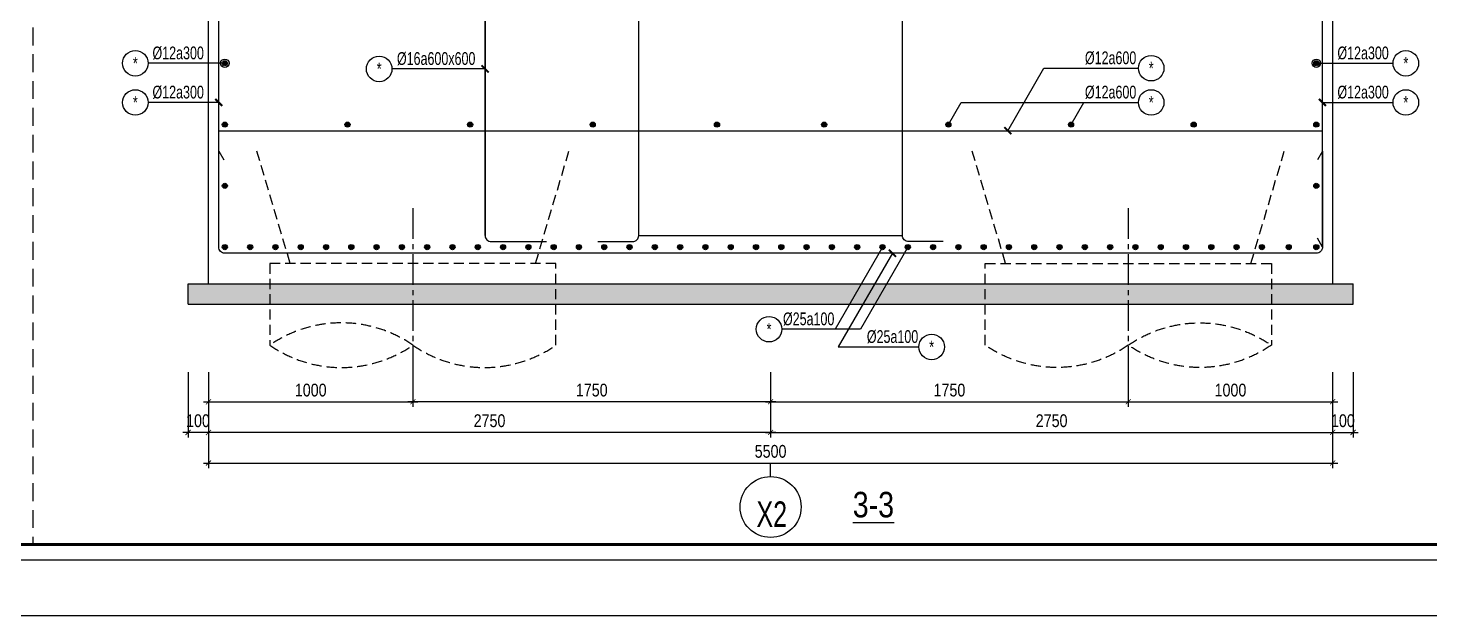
# Model space of a CAD drawing. Extents: x 71 to 2424299, y -14 to 1061502.
# Drawn here: x 1097078 to 1103937, y 521457 to 524336 of the extents above; entities that cross this region are included whole.
import ezdxf
from ezdxf.enums import TextEntityAlignment as Align

# ---------------------------------------------------------------- set-up
doc = ezdxf.new("R2010")
doc.units = 0
doc.header["$LTSCALE"] = 1000
doc.header["$MEASUREMENT"] = 0
doc.header["$PDMODE"] = 3
doc.linetypes.add('CENTER2', pattern=[1.125, 0.75, -0.125, 0.125, -0.125])
doc.linetypes.add('HIDDEN', pattern=[0.375, 0.25, -0.125])
doc.layers.get('0').update_dxf_attribs({"linetype": 'CONTINUOUS'})
doc.layers.get('Defpoints').update_dxf_attribs({"linetype": 'CONTINUOUS'})
for name, color, linetype in [('CDC-KHUNGTEN', 7, 'CONTINUOUS'), ('CDC.01.AXIS', 160, 'CENTER2'), ('CDC.02.DIM', 1, 'CONTINUOUS'), ('CDC.03.BORDER', 3, 'CONTINUOUS'), ('CDC.04.HIDDEN', 8, 'HIDDEN'), ('CDC.05.STEEL', 4, 'CONTINUOUS'), ('CDC.06.TEXT', 2, 'CONTINUOUS'), ('CDC.10.HATCH', 9, 'CONTINUOUS'), ('CDC.11.NOTE', 8, 'CONTINUOUS'), ('CDC.12.PILE', 7, 'CONTINUOUS'), ('CDC.14.STEELNUM', 9, 'CONTINUOUS')]:
    doc.layers.add(name, color=color, linetype=linetype)
doc.styles.add('ARIAL', font='arial.ttf', dxfattribs={"width": 0.8})
doc.dimstyles.new('25', dxfattribs={"dimscale": 25, "dimtxt": 2.5, "dimasz": 1, "dimexe": 1, "dimexo": 0, "dimgap": 1, "dimtad": 1, "dimdec": 0, "dimdsep": 46, "dimtxsty": 'ARIAL', "dimblk": 'ARCHTICK', "dimcen": 1, "dimdle": 1, "dimclrd": 256, "dimclre": 256, "dimclrt": 2, "dimadec": 0, "dimazin": 0, "dimtfac": 0.00072, "dimtdec": 0, "dimtix": 1, "dimtmove": 2, "dimatfit": 3, "dimldrblk": 'ARCHTICK', "dimfxl": 1, "dimtolj": 1, "dimarcsym": 0})

# ---------------------------------------------------------------- blocks, each defined once
blk = doc.blocks.new('_ArchTick')
at = {"color": 0, "linetype": 'ByBlock', "const_width": 0.15}
blk.add_lwpolyline([(-0.5, -0.5), (0.5, 0.5)], dxfattribs=at)
blk = doc.blocks.new('*D87')
at = {"layer": 'CDC.02.DIM', "lineweight": -2, "transparency": 16777216}
for p, q in [((1097960.5, 522650.7), (1097960.5, 522330.9)), ((1100710.5, 522650.7), (1100710.5, 522330.9)), ((1100735.5, 522355.9), (1097935.5, 522355.9))]:
    blk.add_line(p, q, dxfattribs=at)
at = {"layer": 'Defpoints', "color": 0, "transparency": 16777216}
for p in [(1097960.5, 522650.7), (1100710.5, 522650.7), (1097960.5, 522355.9)]:
    blk.add_point(p, dxfattribs=at)
at = {"layer": 'CDC.02.DIM', "lineweight": -2, "transparency": 16777216, "xscale": 25, "yscale": 25, "zscale": 25, "rotation": 180}
blk.add_blockref('_ArchTick', (1097960.5, 522355.9), dxfattribs=at)
at = {"layer": 'CDC.02.DIM', "lineweight": -2, "transparency": 16777216, "xscale": 25, "yscale": 25, "zscale": 25}
blk.add_blockref('_ArchTick', (1100710.5, 522355.9), dxfattribs=at)
at = {"layer": 'CDC.02.DIM', "color": 2, "transparency": 16777216, "insert": (1099335.5, 522412.8), "char_height": 62.5, "attachment_point": 5, "style": 'ARIAL'}
blk.add_mtext('\\A1;2750', dxfattribs=at)
blk = doc.blocks.new('*D88')
at = {"layer": 'CDC.02.DIM', "lineweight": -2, "transparency": 16777216}
for p, q in [((1097860.5, 522650.7), (1097860.5, 522330.9)), ((1097960.5, 522650.7), (1097960.5, 522330.9)), ((1097985.5, 522355.9), (1097835.5, 522355.9))]:
    blk.add_line(p, q, dxfattribs=at)
at = {"layer": 'Defpoints', "color": 0, "transparency": 16777216}
for p in [(1097860.5, 522650.7), (1097960.5, 522650.7), (1097860.5, 522355.9)]:
    blk.add_point(p, dxfattribs=at)
at = {"layer": 'CDC.02.DIM', "lineweight": -2, "transparency": 16777216, "xscale": 25, "yscale": 25, "zscale": 25, "rotation": 180}
blk.add_blockref('_ArchTick', (1097860.5, 522355.9), dxfattribs=at)
at = {"layer": 'CDC.02.DIM', "lineweight": -2, "transparency": 16777216, "xscale": 25, "yscale": 25, "zscale": 25}
blk.add_blockref('_ArchTick', (1097960.5, 522355.9), dxfattribs=at)
at = {"layer": 'CDC.02.DIM', "color": 2, "transparency": 16777216, "insert": (1097909.1, 522412.8), "char_height": 62.5, "attachment_point": 5, "style": 'ARIAL'}
blk.add_mtext('\\A1;100', dxfattribs=at)
blk = doc.blocks.new('*D89')
at = {"layer": 'CDC.02.DIM', "lineweight": -2, "transparency": 16777216}
for p, q in [((1100710.5, 522650.7), (1100710.5, 522330.9)), ((1103460.5, 522650.7), (1103460.5, 522330.9)), ((1100685.5, 522355.9), (1103485.5, 522355.9))]:
    blk.add_line(p, q, dxfattribs=at)
at = {"layer": 'Defpoints', "color": 0, "transparency": 16777216}
for p in [(1100710.5, 522650.7), (1103460.5, 522650.7), (1103460.5, 522355.9)]:
    blk.add_point(p, dxfattribs=at)
at = {"layer": 'CDC.02.DIM', "lineweight": -2, "transparency": 16777216, "xscale": 25, "yscale": 25, "zscale": 25, "rotation": 180}
blk.add_blockref('_ArchTick', (1100710.5, 522355.9), dxfattribs=at)
at = {"layer": 'CDC.02.DIM', "lineweight": -2, "transparency": 16777216, "xscale": 25, "yscale": 25, "zscale": 25}
blk.add_blockref('_ArchTick', (1103460.5, 522355.9), dxfattribs=at)
at = {"layer": 'CDC.02.DIM', "color": 2, "transparency": 16777216, "insert": (1102085.5, 522412.8), "char_height": 62.5, "attachment_point": 5, "style": 'ARIAL'}
blk.add_mtext('\\A1;2750', dxfattribs=at)
blk = doc.blocks.new('*D90')
at = {"layer": 'CDC.02.DIM', "lineweight": -2, "transparency": 16777216}
for p, q in [((1103460.5, 522650.7), (1103460.5, 522330.9)), ((1103560.5, 522650.7), (1103560.5, 522330.9)), ((1103435.5, 522355.9), (1103585.5, 522355.9))]:
    blk.add_line(p, q, dxfattribs=at)
at = {"layer": 'Defpoints', "color": 0, "transparency": 16777216}
for p in [(1103460.5, 522650.7), (1103560.5, 522650.7), (1103560.5, 522355.9)]:
    blk.add_point(p, dxfattribs=at)
at = {"layer": 'CDC.02.DIM', "lineweight": -2, "transparency": 16777216, "xscale": 25, "yscale": 25, "zscale": 25, "rotation": 180}
blk.add_blockref('_ArchTick', (1103460.5, 522355.9), dxfattribs=at)
at = {"layer": 'CDC.02.DIM', "lineweight": -2, "transparency": 16777216, "xscale": 25, "yscale": 25, "zscale": 25}
blk.add_blockref('_ArchTick', (1103560.5, 522355.9), dxfattribs=at)
at = {"layer": 'CDC.02.DIM', "color": 2, "transparency": 16777216, "insert": (1103510.5, 522412.8), "char_height": 62.5, "attachment_point": 5, "style": 'ARIAL'}
blk.add_mtext('\\A1;100', dxfattribs=at)
blk = doc.blocks.new('*D91')
at = {"layer": 'CDC.02.DIM', "lineweight": -2, "transparency": 16777216}
for p, q in [((1097960.5, 522650.7), (1097960.5, 522180.9)), ((1103460.5, 522650.7), (1103460.5, 522180.9)), ((1097935.5, 522205.9), (1103485.5, 522205.9))]:
    blk.add_line(p, q, dxfattribs=at)
at = {"layer": 'Defpoints', "color": 0, "transparency": 16777216}
for p in [(1097960.5, 522650.7), (1103460.5, 522650.7), (1103460.5, 522205.9)]:
    blk.add_point(p, dxfattribs=at)
at = {"layer": 'CDC.02.DIM', "lineweight": -2, "transparency": 16777216, "xscale": 25, "yscale": 25, "zscale": 25, "rotation": 180}
blk.add_blockref('_ArchTick', (1097960.5, 522205.9), dxfattribs=at)
at = {"layer": 'CDC.02.DIM', "lineweight": -2, "transparency": 16777216, "xscale": 25, "yscale": 25, "zscale": 25}
blk.add_blockref('_ArchTick', (1103460.5, 522205.9), dxfattribs=at)
at = {"layer": 'CDC.02.DIM', "color": 2, "transparency": 16777216, "insert": (1100710.5, 522262.8), "char_height": 62.5, "attachment_point": 5, "style": 'ARIAL'}
blk.add_mtext('\\A1;5500', dxfattribs=at)
blk = doc.blocks.new('*D92')
at = {"layer": 'CDC.02.DIM', "lineweight": -2, "transparency": 16777216}
for p, q in [((1098960.5, 522650.7), (1098960.5, 522480.9)), ((1100710.5, 522650.7), (1100710.5, 522480.9)), ((1100735.5, 522505.9), (1098935.5, 522505.9))]:
    blk.add_line(p, q, dxfattribs=at)
at = {"layer": 'Defpoints', "color": 0, "transparency": 16777216}
for p in [(1098960.5, 522650.7), (1100710.5, 522650.7), (1098960.5, 522505.9)]:
    blk.add_point(p, dxfattribs=at)
at = {"layer": 'CDC.02.DIM', "lineweight": -2, "transparency": 16777216, "xscale": 25, "yscale": 25, "zscale": 25, "rotation": 180}
blk.add_blockref('_ArchTick', (1098960.5, 522505.9), dxfattribs=at)
at = {"layer": 'CDC.02.DIM', "lineweight": -2, "transparency": 16777216, "xscale": 25, "yscale": 25, "zscale": 25}
blk.add_blockref('_ArchTick', (1100710.5, 522505.9), dxfattribs=at)
at = {"layer": 'CDC.02.DIM', "color": 2, "transparency": 16777216, "insert": (1099835.5, 522562.8), "char_height": 62.5, "attachment_point": 5, "style": 'ARIAL'}
blk.add_mtext('\\A1;1750', dxfattribs=at)
blk = doc.blocks.new('*D93')
at = {"layer": 'CDC.02.DIM', "lineweight": -2, "transparency": 16777216}
for p, q in [((1100710.5, 522650.7), (1100710.5, 522480.9)), ((1102460.5, 522650.7), (1102460.5, 522480.9)), ((1100685.5, 522505.9), (1102485.5, 522505.9))]:
    blk.add_line(p, q, dxfattribs=at)
at = {"layer": 'Defpoints', "color": 0, "transparency": 16777216}
for p in [(1100710.5, 522650.7), (1102460.5, 522650.7), (1102460.5, 522505.9)]:
    blk.add_point(p, dxfattribs=at)
at = {"layer": 'CDC.02.DIM', "lineweight": -2, "transparency": 16777216, "xscale": 25, "yscale": 25, "zscale": 25, "rotation": 180}
blk.add_blockref('_ArchTick', (1100710.5, 522505.9), dxfattribs=at)
at = {"layer": 'CDC.02.DIM', "lineweight": -2, "transparency": 16777216, "xscale": 25, "yscale": 25, "zscale": 25}
blk.add_blockref('_ArchTick', (1102460.5, 522505.9), dxfattribs=at)
at = {"layer": 'CDC.02.DIM', "color": 2, "transparency": 16777216, "insert": (1101585.5, 522562.8), "char_height": 62.5, "attachment_point": 5, "style": 'ARIAL'}
blk.add_mtext('\\A1;1750', dxfattribs=at)
blk = doc.blocks.new('C1400K')
at = {"layer": 'CDC.01.AXIS', "ltscale": 0.2}
blk.add_line((0, 270.1), (0, -574.3), dxfattribs=at)
at = {"layer": 'CDC.04.HIDDEN', "ltscale": 0.2}
for p, q in [((-600, 0), (-763.4, 550)), ((600, 0), (763.4, 550))]:
    blk.add_line(p, q, dxfattribs=at)
blk.add_lwpolyline([(700, -400), (700, 0), (-700, 0), (-700, -400)], dxfattribs=at)
blk.add_lwpolyline([(700, -400, -0.311974), (0, -400, 0.311974), (-700, -400, 0.311974), (0, -400, 0.36397)], format="xyb", dxfattribs=at)
blk = doc.blocks.new('*D205')
at = {"layer": 'CDC.02.DIM', "lineweight": -2, "transparency": 16777216}
for p, q in [((1097960.5, 522650.7), (1097960.5, 522480.9)), ((1098960.5, 522650.7), (1098960.5, 522480.9)), ((1097935.5, 522505.9), (1098985.5, 522505.9))]:
    blk.add_line(p, q, dxfattribs=at)
at = {"layer": 'Defpoints', "color": 0, "transparency": 16777216}
for p in [(1097960.5, 522650.7), (1098960.5, 522650.7), (1098960.5, 522505.9)]:
    blk.add_point(p, dxfattribs=at)
at = {"layer": 'CDC.02.DIM', "lineweight": -2, "transparency": 16777216, "xscale": 25, "yscale": 25, "zscale": 25, "rotation": 180}
blk.add_blockref('_ArchTick', (1097960.5, 522505.9), dxfattribs=at)
at = {"layer": 'CDC.02.DIM', "lineweight": -2, "transparency": 16777216, "xscale": 25, "yscale": 25, "zscale": 25}
blk.add_blockref('_ArchTick', (1098960.5, 522505.9), dxfattribs=at)
at = {"layer": 'CDC.02.DIM', "color": 2, "transparency": 16777216, "insert": (1098460.5, 522562.8), "char_height": 62.5, "attachment_point": 5, "style": 'ARIAL'}
blk.add_mtext('\\A1;1000', dxfattribs=at)
blk = doc.blocks.new('*D206')
at = {"layer": 'CDC.02.DIM', "lineweight": -2, "transparency": 16777216}
for p, q in [((1102460.5, 522650.7), (1102460.5, 522480.9)), ((1103460.5, 522650.7), (1103460.5, 522480.9)), ((1102435.5, 522505.9), (1103485.5, 522505.9))]:
    blk.add_line(p, q, dxfattribs=at)
at = {"layer": 'Defpoints', "color": 0, "transparency": 16777216}
for p in [(1102460.5, 522650.7), (1103460.5, 522650.7), (1103460.5, 522505.9)]:
    blk.add_point(p, dxfattribs=at)
at = {"layer": 'CDC.02.DIM', "lineweight": -2, "transparency": 16777216, "xscale": 25, "yscale": 25, "zscale": 25, "rotation": 180}
blk.add_blockref('_ArchTick', (1102460.5, 522505.9), dxfattribs=at)
at = {"layer": 'CDC.02.DIM', "lineweight": -2, "transparency": 16777216, "xscale": 25, "yscale": 25, "zscale": 25}
blk.add_blockref('_ArchTick', (1103460.5, 522505.9), dxfattribs=at)
at = {"layer": 'CDC.02.DIM', "color": 2, "transparency": 16777216, "insert": (1102960.5, 522562.8), "char_height": 62.5, "attachment_point": 5, "style": 'ARIAL'}
blk.add_mtext('\\A1;1000', dxfattribs=at)
blk = doc.blocks.new('KHUNG TEN')
at = {"layer": 'CDC-KHUNGTEN', "color": 8}
blk.add_lwpolyline([(75096, 1100), (83000, 1100), (83000, 58300), (3000, 58300), (3000, 1100), (75096, 1100)], dxfattribs=at)
at = {"layer": 'CDC-KHUNGTEN', "color": 255, "lineweight": 60}
blk.add_lwpolyline([(74900, 1400), (74900, 58000), (3300, 58000), (3300, 1400), (74900, 1400)], close=True, dxfattribs=at)
at = {"layer": 'Defpoints', "color": 1, "ltscale": 0.2}
blk.add_lwpolyline([(0, 0), (0, 59400), (84100, 59400), (84100, 0), (0, 0)], close=True, dxfattribs=at)

msp = doc.modelspace()

# ---------------------------------------------------------------- hatches: boundary and pattern name
at = {"layer": 'CDC.10.HATCH'}
h = msp.add_hatch(dxfattribs=at)
h.set_pattern_fill('AR-CONC', color=256, scale=25, style=0)
h.set_pattern_definition([(50, (271.06, -7406.83), (179.315046, -15.688034), [18.75, -206.25]), (355, (271.06, -7406.83), (-34.687833, 188.048033), [15, -165]), (100.4514, (286, -7408.14), (144.627345, 172.359886), [15.935047, -175.285528]), (46.1842, (271.06, -7356.83), (266.810262, -41.379754), [28.125, -309.375]), (96.6356, (293.3, -7360.28), (233.665676, 243.52947), [23.90257, -262.92825]), (351.1842, (271.06, -7356.83), (233.665486, 243.52965), [22.5, -247.5]), (21, (296.06, -7369.33), (149.226763, -100.654723), [18.75, -206.25]), (326, (296.06, -7369.33), (60.828833, 181.28751), [15, -165]), (71.4514, (308.5, -7377.72), (210.055657, 80.632624), [15.935047, -175.285528]), (37.5, (271.06, -7406.83), (3.0399638, 83.2234635), [0, -163, 0, -167.5, 0, -165.625]), (7.5, (271.06, -7406.83), (65.7673844, 98.602928), [0, -95.5, 0, -159.25, 0, -63.125]), (327.5, (215.31, -7406.83), (133.455609, -5.638718), [0, -62.5, 0, -195, 0, -258.75]), (317.5, (190.31, -7406.83), (145.796542, 25.026246), [0, -81.25, 0, -129.5, 0, -183.75])])
h.paths.add_polyline_path([(1098960.54, 523082.98), (1098260.54, 523082.98), (1098260.54, 522982.98), (1098960.54, 522982.98)])
h.paths.add_polyline_path([(1099660.54, 523082.98), (1098960.54, 523082.98), (1098960.54, 522982.98), (1099660.54, 522982.98)])
h.paths.add_polyline_path([(1101225.36, 523082.98), (1099660.54, 523082.98), (1099660.54, 522982.98), (1101167.62, 522982.98)])
h.paths.add_polyline_path([(1101291.21, 523082.98), (1101225.36, 523082.98), (1101167.62, 522982.98), (1101233.48, 522982.98)])
h.paths.add_polyline_path([(1101349.11, 523082.98), (1101291.21, 523082.98), (1101233.48, 522982.98), (1101291.37, 522982.98)])
h.paths.add_polyline_path([(1101760.52, 523082.98), (1101349.11, 523082.98), (1101291.37, 522982.98), (1101760.52, 522982.98)])
h.paths.add_polyline_path([(1103160.52, 523082.98), (1101760.52, 523082.98), (1101760.52, 522982.98), (1103160.52, 522982.98)])
h.paths.add_polyline_path([(1097860.53, 523082.98), (1097860.53, 522982.98), (1098260.54, 522982.98), (1098260.54, 523082.98)])
h.paths.add_polyline_path([(1103560.53, 522982.98), (1103560.53, 523082.98), (1103160.52, 523082.98), (1103160.52, 522982.98)])

# ---------------------------------------------------------------- linework, layer by layer
at = {"layer": 'CDC.03.BORDER'}
for p, q in [((1097960.53, 523082.98), (1097960.53, 524882.98)), ((1103460.53, 523082.98), (1103460.53, 524882.98))]:
    msp.add_line(p, q, dxfattribs=at)
at = {"layer": 'CDC.04.HIDDEN', "ltscale": 0.35}
msp.add_line((1097100.53, 536019.66), (1097100.53, 521807.16), dxfattribs=at)
at = {"layer": 'CDC.05.STEEL', "ltscale": 0.3}
for p, q in [((1098010.53, 523832.98), (1103410.53, 523832.98)), ((1098010.53, 523732.98), (1098035.53, 523689.67)), ((1103410.53, 523732.98), (1103385.53, 523689.67)), ((1100065.53, 523319.98), (1101355.53, 523319.98)), ((1103410.53, 523262.98), (1103385.53, 523306.28))]:
    msp.add_line(p, q, dxfattribs=at)
for points in [[(1099865.53, 523289.98), (1100035.53, 523289.98, 0.4142136), (1100065.53, 523319.98), (1100065.53, 527162.98)], [(1098010.53, 523262.98), (1098010.53, 525802.98, -0.4142136), (1098040.53, 525832.98), (1098310.53, 525832.98)], [(1099313.78, 523319.98), (1099313.78, 525782.98, -0.4142136), (1099343.78, 525812.98), (1099613.78, 525812.98)], [(1103410.53, 523262.98), (1103410.53, 525802.98, 0.4142136), (1103380.53, 525832.98), (1103110.53, 525832.98)], [(1099313.78, 525782.98), (1099313.78, 523319.98, 0.4142136), (1099343.78, 523289.98), (1099613.78, 523289.98)], [(1103410.53, 523732.98), (1103410.53, 523262.98, -0.4142136), (1103380.53, 523232.98), (1098040.53, 523232.98, -0.4142136), (1098010.53, 523262.98), (1098010.53, 523732.98)]]:
    msp.add_lwpolyline(points, format="xyb", dxfattribs=at)
at = {"layer": 'CDC.05.STEEL', "ltscale": 0.3, "elevation": 0}
msp.add_lwpolyline([(1101555.53, 523289.98), (1101385.53, 523289.98, -0.4142136), (1101355.53, 523319.98), (1101355.53, 527162.98)], format="xyb", dxfattribs=at)
at = {"layer": 'CDC.05.STEEL', "const_width": 12.3}
for points in [[(1098040.53, 524169.13, 1), (1098040.53, 524156.82, 1)], [(1103380.53, 524169.13, -1), (1103380.53, 524156.82, -1)], [(1098040.53, 523869.13, 1), (1098040.53, 523856.82, 1)], [(1098640.53, 523869.13, 1), (1098640.53, 523856.82, 1)], [(1099240.53, 523869.13, 1), (1099240.53, 523856.82, 1)], [(1099840.53, 523869.13, 1), (1099840.53, 523856.82, 1)], [(1100448.28, 523869.13, 1), (1100448.28, 523856.82, 1)], [(1100972.78, 523869.13, -1), (1100972.78, 523856.82, -1)], [(1101580.53, 523869.13, -1), (1101580.53, 523856.82, -1)], [(1102180.53, 523869.13, -1), (1102180.53, 523856.82, -1)], [(1102780.53, 523869.13, -1), (1102780.53, 523856.82, -1)], [(1103380.53, 523869.13, -1), (1103380.53, 523856.82, -1)], [(1098040.53, 523569.13, 1), (1098040.53, 523556.82, 1)], [(1103380.53, 523569.13, -1), (1103380.53, 523556.82, -1)], [(1098040.53, 523269.13, 1), (1098040.53, 523256.82, 1)], [(1098164.28, 523269.13, 1), (1098164.28, 523256.82, 1)], [(1098288.03, 523269.13, 1), (1098288.03, 523256.82, 1)], [(1098411.78, 523269.13, 1), (1098411.78, 523256.82, 1)], [(1098535.53, 523269.13, 1), (1098535.53, 523256.82, 1)], [(1098659.28, 523269.13, 1), (1098659.28, 523256.82, 1)], [(1098783.03, 523269.13, 1), (1098783.03, 523256.82, 1)], [(1098906.78, 523269.13, 1), (1098906.78, 523256.82, 1)], [(1099030.53, 523269.13, 1), (1099030.53, 523256.82, 1)], [(1099154.28, 523269.13, 1), (1099154.28, 523256.82, 1)], [(1099278.03, 523269.13, 1), (1099278.03, 523256.82, 1)], [(1099401.78, 523269.13, 1), (1099401.78, 523256.82, 1)], [(1099525.53, 523269.13, 1), (1099525.53, 523256.82, 1)], [(1099649.28, 523269.13, 1), (1099649.28, 523256.82, 1)], [(1099773.03, 523269.13, 1), (1099773.03, 523256.82, 1)], [(1099896.78, 523269.13, 1), (1099896.78, 523256.82, 1)], [(1100020.53, 523269.13, 1), (1100020.53, 523256.82, 1)], [(1100144.28, 523269.13, 1), (1100144.28, 523256.82, 1)], [(1100268.03, 523269.13, 1), (1100268.03, 523256.82, 1)], [(1100391.78, 523269.13, 1), (1100391.78, 523256.82, 1)], [(1100515.53, 523269.13, 1), (1100515.53, 523256.82, 1)], [(1100639.28, 523269.13, 1), (1100639.28, 523256.82, 1)], [(1100763.03, 523269.13, 1), (1100763.03, 523256.82, 1)], [(1100886.78, 523269.13, 1), (1100886.78, 523256.82, 1)], [(1101010.53, 523269.13, 1), (1101010.53, 523256.82, 1)], [(1101134.28, 523269.13, 1), (1101134.28, 523256.82, 1)], [(1101258.03, 523269.13, 1), (1101258.03, 523256.82, 1)], [(1101381.78, 523269.13, 1), (1101381.78, 523256.82, 1)], [(1101505.53, 523269.13, 1), (1101505.53, 523256.82, 1)], [(1101629.28, 523269.13, 1), (1101629.28, 523256.82, 1)], [(1101753.03, 523269.13, 1), (1101753.03, 523256.82, 1)], [(1101876.78, 523269.13, 1), (1101876.78, 523256.82, 1)], [(1102000.53, 523269.13, 1), (1102000.53, 523256.82, 1)], [(1102124.28, 523269.13, 1), (1102124.28, 523256.82, 1)], [(1102248.03, 523269.13, 1), (1102248.03, 523256.82, 1)], [(1102371.78, 523269.13, 1), (1102371.78, 523256.82, 1)], [(1102495.53, 523269.13, 1), (1102495.53, 523256.82, 1)], [(1102619.28, 523269.13, 1), (1102619.28, 523256.82, 1)], [(1102743.03, 523269.13, 1), (1102743.03, 523256.82, 1)], [(1102866.78, 523269.13, 1), (1102866.78, 523256.82, 1)], [(1102990.53, 523269.13, 1), (1102990.53, 523256.82, 1)], [(1103114.28, 523269.13, 1), (1103114.28, 523256.82, 1)], [(1103245.42, 523269.13, 1), (1103245.42, 523256.82, 1)], [(1103380.53, 523269.13, -1), (1103380.53, 523256.82, -1)]]:
    msp.add_lwpolyline(points, format="xyb", close=True, dxfattribs=at)
at = {"layer": 'CDC.05.STEEL'}
for centre in [(1098040.53, 524162.98), (1103380.53, 524162.98), (1098040.53, 523862.98), (1098640.53, 523862.98), (1099240.53, 523862.98), (1099840.53, 523862.98), (1100448.28, 523862.98), (1100972.78, 523862.98), (1101580.53, 523862.98), (1102180.53, 523862.98), (1102780.53, 523862.98), (1103380.53, 523862.98), (1098040.53, 523562.98), (1103380.53, 523562.98), (1098040.53, 523262.98), (1098164.28, 523262.98), (1098288.03, 523262.98), (1098411.78, 523262.98), (1098535.53, 523262.98), (1098659.28, 523262.98), (1098783.03, 523262.98), (1098906.78, 523262.98), (1099030.53, 523262.98), (1099154.28, 523262.98), (1099278.03, 523262.98), (1099401.78, 523262.98), (1099525.53, 523262.98), (1099649.28, 523262.98), (1099773.03, 523262.98), (1099896.78, 523262.98), (1100020.53, 523262.98), (1100144.28, 523262.98), (1100268.03, 523262.98), (1100391.78, 523262.98), (1100515.53, 523262.98), (1100639.28, 523262.98), (1100763.03, 523262.98), (1100886.78, 523262.98), (1101010.53, 523262.98), (1101134.28, 523262.98), (1101258.03, 523262.98), (1101381.78, 523262.98), (1101505.53, 523262.98), (1101629.28, 523262.98), (1101753.03, 523262.98), (1101876.78, 523262.98), (1102000.53, 523262.98), (1102124.28, 523262.98), (1102248.03, 523262.98), (1102371.78, 523262.98), (1102495.53, 523262.98), (1102619.28, 523262.98), (1102743.03, 523262.98), (1102866.78, 523262.98), (1102990.53, 523262.98), (1103114.28, 523262.98), (1103245.42, 523262.98), (1103380.53, 523262.98)]:
    msp.add_circle(centre, 12.53, dxfattribs=at)
at = {"layer": 'CDC.11.NOTE'}
for p, q in [((1098040.53, 524162.98), (1097665.03, 524162.98)), ((1103380.53, 524162.98), (1103756.03, 524162.98)), ((1099313.78, 524135.48), (1098857.96, 524135.48)), ((1098010.53, 523971.27), (1097665.03, 523971.27)), ((1103410.53, 523971.27), (1103756.03, 523971.27)), ((1097860.53, 523082.98), (1103560.53, 523082.98)), ((1097860.53, 522982.98), (1097860.53, 523082.98)), ((1103560.53, 522982.98), (1103560.53, 523082.98)), ((1097860.53, 522982.98), (1103560.53, 522982.98)), ((1100710.53, 522139.94), (1100710.53, 522205.86))]:
    msp.add_line(p, q, dxfattribs=at)
at = {"layer": 'CDC.11.NOTE', "const_width": 10}
for points in [[(1099296.62, 524152.64), (1099330.94, 524118.32)], [(1097993.37, 523988.43), (1098027.69, 523954.1)], [(1103393.37, 523988.43), (1103427.69, 523954.1)], [(1101854.23, 523850.14), (1101888.55, 523815.81)], [(1101289.4, 523250.14), (1101323.73, 523215.81)]]:
    msp.add_lwpolyline(points, dxfattribs=at)
at = {"layer": 'CDC.11.NOTE'}
for points in [[(1101871.39, 523832.98), (1102048.12, 524139.08), (1102510.24, 524139.08)], [(1101580.53, 523862.98), (1101643.05, 523971.27), (1102510.24, 523971.27)], [(1102180.53, 523862.98), (1102243.05, 523971.27), (1102510.24, 523971.27)], [(1101258.03, 523262.98), (1101025.97, 522861.03), (1100765.47, 522861.03)], [(1101381.78, 523262.98), (1101149.72, 522861.03), (1100765.47, 522861.03)], [(1101306.56, 523232.98), (1101041.79, 522774.37), (1101436.06, 522774.37)]]:
    msp.add_lwpolyline(points, dxfattribs=at)
for centre, radius in [((1098040.53, 524162.98), 20.61), ((1103380.53, 524162.98), 20.61), ((1100710.53, 521990.8), 149.14)]:
    msp.add_circle(centre, radius, dxfattribs=at)
at = {"layer": 'CDC.14.STEELNUM'}
for centre in [(1097602.53, 524162.98), (1103818.53, 524162.98), (1098795.46, 524135.48), (1102572.74, 524139.08), (1097602.53, 523971.27), (1102572.74, 523971.27), (1103818.53, 523971.27), (1100702.97, 522861.03), (1101498.56, 522774.37)]:
    msp.add_circle(centre, 62.5, dxfattribs=at)

# ---------------------------------------------------------------- block references
at = {"layer": 'CDC.06.TEXT', "xscale": 0.2499999999982123, "yscale": 0.2499999999982123, "zscale": 0.2499999999982123}
msp.add_blockref('KHUNG TEN', (1086424.18, 521457.16), dxfattribs=at)
at = {"layer": 'CDC.12.PILE'}
msp.add_blockref('C1400K', (1098960.54, 523182.98), dxfattribs=at)
at = {"layer": 'CDC.12.PILE', "xscale": -1}
msp.add_blockref('C1400K', (1102460.52, 523182.98), dxfattribs=at)

# ---------------------------------------------------------------- texts
at = {"layer": 'CDC.06.TEXT', "style": 'ARIAL'}
for s, height, width, p in [('%%C12a300', 62.5, 0.7, (1097812.19, 524213.75)), ('%%C12a300', 62.5, 0.7, (1103609.32, 524213.75)), ('%%C16a600x600', 62.5, 0.7, (1099074.42, 524186.25)), ('%%C12a600', 62.5, 0.7, (1102374.13, 524189.85)), ('%%C12a300', 62.5, 0.7, (1097812.19, 524022.04)), ('%%C12a600', 62.5, 0.7, (1102374.13, 524022.04)), ('%%C12a300', 62.5, 0.7, (1103609.32, 524022.04)), ('%%C25a100', 62.5, 0.7, (1100896.88, 522911.8)), ('%%C25a100', 62.5, 0.7, (1101307.13, 522825.14)), ('%%U3-3', 125, 0.8, (1101213.64, 522002.34))]:
    msp.add_text(s, height=height, dxfattribs=dict(at, width=width)).set_placement(p, align=Align.MIDDLE_CENTER)
at = {"layer": 'CDC.06.TEXT', "insert": (1100716.45, 521893.13), "char_height": 125, "width": 116.16, "attachment_point": 8, "line_spacing_factor": 0.938532}
msp.add_mtext('{\\fArial|b0|i0|c0|p34;\\W0.7;X2}', dxfattribs=at)
at = {"layer": 'CDC.14.STEELNUM', "style": 'ARIAL', "width": 0.7}
for p in [(1097602.53, 524162.98), (1098795.46, 524135.48), (1102572.74, 524139.08), (1103818.5, 524162.98), (1097602.53, 523971.27), (1102572.74, 523971.27), (1103818.5, 523971.27), (1100702.97, 522861.03), (1101498.56, 522774.37)]:
    msp.add_text('*', height=62.5, dxfattribs=at).set_placement(p, align=Align.MIDDLE_CENTER)

# ---------------------------------------------------------------- dimensions: what is measured, and where the dimension line sits
at = {"layer": 'CDC.02.DIM'}
for base, p1, p2, picture, middle in [((1097860.53, 522355.86), (1097960.53, 522650.69), (1097860.53, 522650.69), '*D88', (1097909.09, 522412.77)), ((1103560.53, 522355.86), (1103460.53, 522650.69), (1103560.53, 522650.69), '*D90', (1103510.53, 522412.77))]:
    dim = msp.add_linear_dim(base=base, p1=p1, p2=p2, dimstyle='25', dxfattribs=at)
    dim.commit()
    dim.dimension.update_dxf_attribs({"geometry": picture, "text_midpoint": middle, "dimtype": 160})
for base, p1, p2, picture, middle in [((1097960.53, 522355.86), (1100710.53, 522650.69), (1097960.53, 522650.69), '*D87', (1099335.53, 522412.77)), ((1103460.53, 522205.86), (1097960.53, 522650.69), (1103460.53, 522650.69), '*D91', (1100710.53, 522262.77)), ((1098960.54, 522505.86), (1097960.53, 522650.69), (1098960.54, 522650.69), '*D205', (1098460.54, 522562.77)), ((1098960.54, 522505.86), (1100710.53, 522650.69), (1098960.54, 522650.69), '*D92', (1099835.54, 522562.77)), ((1103460.53, 522355.86), (1100710.53, 522650.69), (1103460.53, 522650.69), '*D89', (1102085.53, 522412.77)), ((1102460.52, 522505.86), (1100710.53, 522650.69), (1102460.52, 522650.69), '*D93', (1101585.53, 522562.77)), ((1103460.53, 522505.86), (1102460.52, 522650.69), (1103460.53, 522650.69), '*D206', (1102960.53, 522562.77))]:
    dim = msp.add_linear_dim(base=base, p1=p1, p2=p2, dimstyle='25', dxfattribs=at)
    dim.commit()
    dim.dimension.update_dxf_attribs({"geometry": picture, "text_midpoint": middle})

doc.saveas('drawing.dxf')
